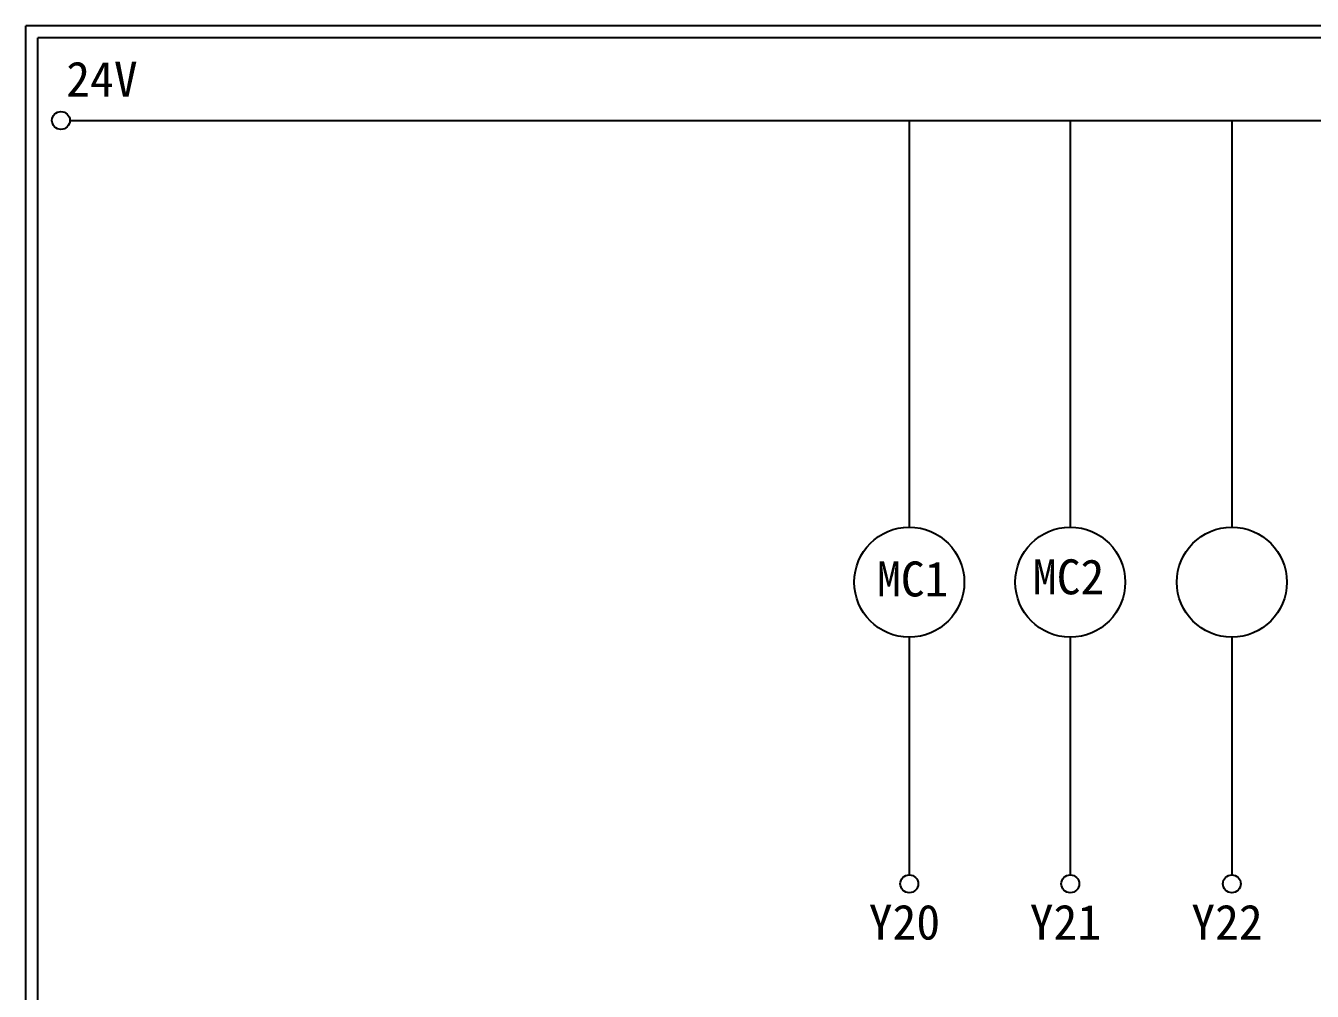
# Model space of a CAD drawing. Extents: x 889 to 1176, y 251 to 455.
# Drawn here: x 889.1 to 1021.4, y 355.8 to 455.2 of the extents above; entities that cross this region are included whole.
import ezdxf

# ---------------------------------------------------------------- set-up
doc = ezdxf.new("R2010")
doc.units = 0
doc.layers.add('圖框層', color=7, linetype='CONTINUOUS')
doc.layers.add('標尺寸層', color=3, linetype='CONTINUOUS')
doc.styles.add('STSL', font='kaiu.ttf')

msp = doc.modelspace()

# ---------------------------------------------------------------- linework, layer by layer
at = {"layer": '圖框層', "color": 7}
for p, q in [((1176.07, 455.16), (889.07, 455.16)), ((889.07, 251.2), (889.07, 455.16)), ((1174.82, 453.91), (890.32, 453.91)), ((890.32, 252.44), (890.32, 453.91))]:
    msp.add_line(p, q, dxfattribs=at)
at = {"layer": '標尺寸層', "color": 7}
for p, q in [((893.61, 445.42), (1171.21, 445.42)), ((979.96, 445.42), (979.96, 403.59)), ((996.52, 445.42), (996.52, 403.59)), ((1013.14, 445.42), (1013.14, 403.59)), ((979.96, 392.26), (979.96, 367.81)), ((996.52, 392.26), (996.52, 367.81)), ((1013.14, 392.26), (1013.14, 367.81))]:
    msp.add_line(p, q, dxfattribs=at)
for centre, radius in [((892.69, 445.42), 0.92), ((979.96, 397.92), 5.66), ((996.52, 397.92), 5.66), ((1013.14, 397.92), 5.66), ((979.96, 366.89), 0.92), ((996.52, 366.89), 0.92), ((1013.14, 366.89), 0.92)]:
    msp.add_circle(centre, radius, dxfattribs=at)

# ---------------------------------------------------------------- texts
at = {"layer": '圖框層', "color": 4, "style": 'STSL'}
for s, p in [('24V', (893.24, 447.88)), ('MC1', (976.64, 396.45)), ('MC2', (992.68, 396.67)), ('Y20 ', (975.79, 361.15)), ('Y21 ', (992.35, 361.15)), ('Y22 ', (1008.97, 361.15))]:
    msp.add_text(s, height=3.6, dxfattribs=at).set_placement(p)

doc.saveas('drawing.dxf')
